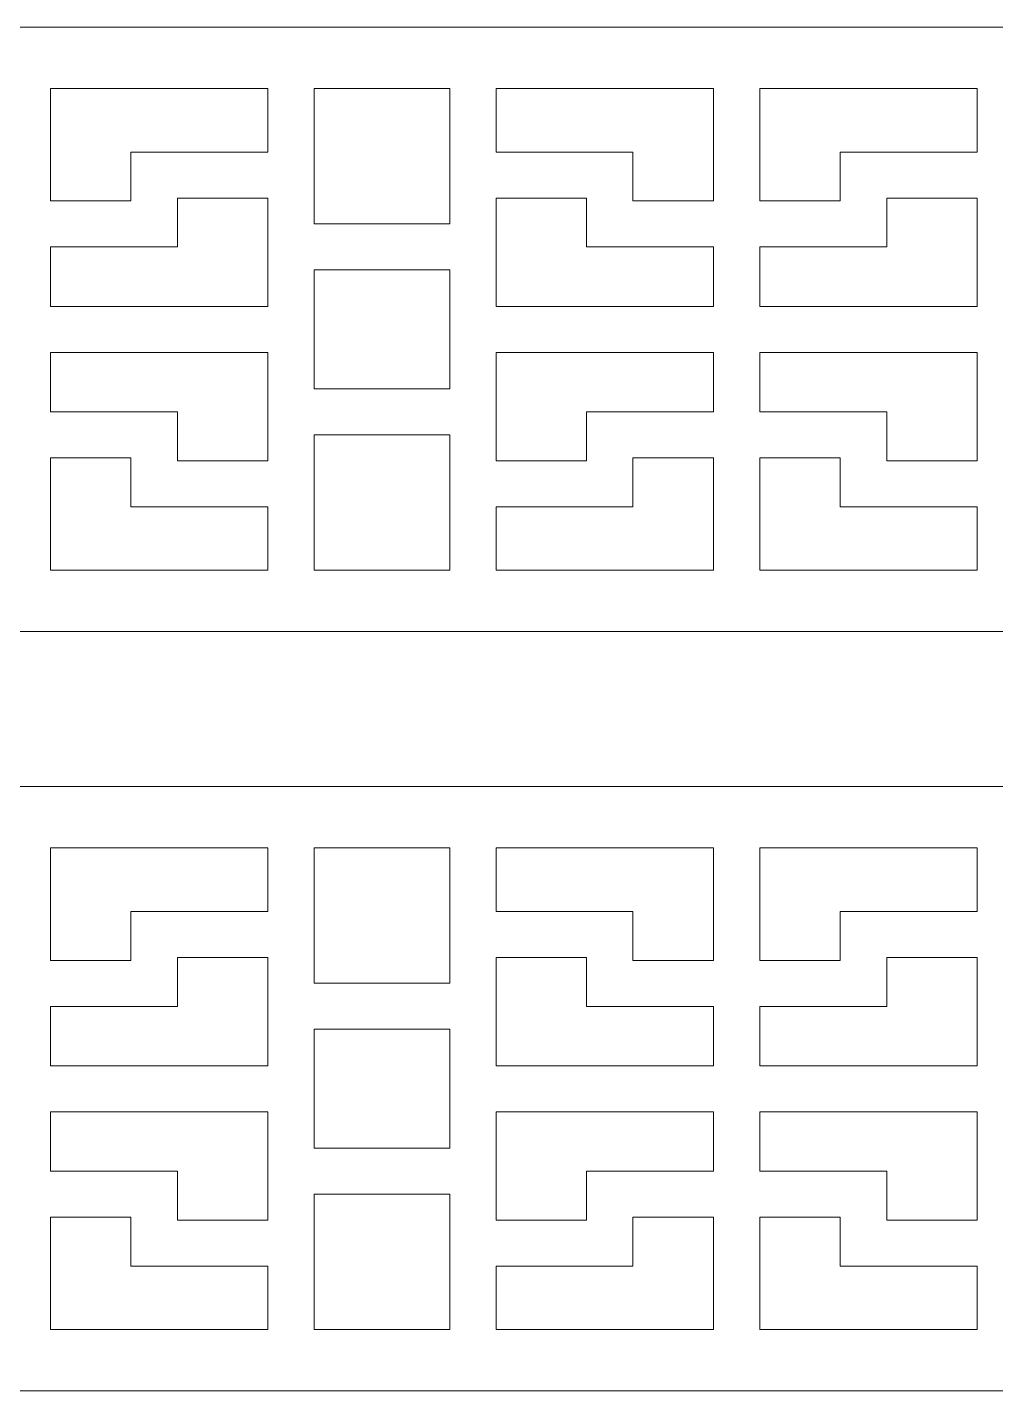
# Model space of a CAD drawing. Header units: centimetres. Extents: x -27.5 to -1.9, y -9.5 to -4.8.
# Drawn here: x -20.847 to -17.506, y -9.5 to -4.796 of the extents above; entities that cross this region are included whole.
import ezdxf

# ---------------------------------------------------------------- set-up
doc = ezdxf.new("R2010")
doc.units = ezdxf.units.CM
doc.header["$MEASUREMENT"] = 0
doc.layers.add('layer 1', color=7, linetype='Continuous')

msp = doc.modelspace()

# ---------------------------------------------------------------- linework, layer by layer
at = {"layer": 'layer 1', "color": 250, "lineweight": 9}
for points, knots in [([(-1.85082, -6.88029), (-1.85082, -6.88029), (-27.5, -6.88029), (-27.5, -6.88029), (-27.5, -6.88029), (-27.5, -6.88029), (-27.5, -4.7963), (-27.5, -4.7963), (-27.5, -4.7963), (-27.5, -4.7963), (-1.85082, -4.7963), (-1.85082, -4.7963), (-1.85082, -4.7963), (-1.85082, -4.7963), (-1.85082, -6.88029), (-1.85082, -6.88029)], [0, 0, 0, 0, 0.2, 0.2, 0.2, 0.2, 0.4, 0.4, 0.4, 0.4, 0.6, 0.6, 0.6, 0.6, 1, 1, 1, 1]), ([(-20.7673, -5.00787), (-20.7673, -5.00787), (-20.01783, -5.00787), (-20.01783, -5.00787), (-20.01783, -5.00787), (-20.01783, -5.00787), (-20.01783, -5.22662), (-20.01783, -5.22662), (-20.01783, -5.22662), (-20.01783, -5.22662), (-20.32941, -5.22662), (-20.32941, -5.22662), (-20.32941, -5.22662), (-20.32941, -5.22662), (-20.4897, -5.22662), (-20.4897, -5.22662), (-20.4897, -5.22662), (-20.4897, -5.22662), (-20.4897, -5.39561), (-20.4897, -5.39561), (-20.4897, -5.39561), (-20.4897, -5.39561), (-20.7673, -5.39561), (-20.7673, -5.39561), (-20.7673, -5.39561), (-20.7673, -5.39561), (-20.7673, -5.00787), (-20.7673, -5.00787)], [0, 0, 0, 0, 0.125, 0.125, 0.125, 0.125, 0.25, 0.25, 0.25, 0.25, 0.375, 0.375, 0.375, 0.375, 0.5, 0.5, 0.5, 0.5, 0.625, 0.625, 0.625, 0.625, 0.75, 0.75, 0.75, 0.75, 1, 1, 1, 1]), ([(-19.85751, -5.00787), (-19.85751, -5.00787), (-19.38995, -5.00787), (-19.38995, -5.00787), (-19.38995, -5.00787), (-19.38995, -5.00787), (-19.38995, -5.47467), (-19.38995, -5.47467), (-19.38995, -5.47467), (-19.38995, -5.47467), (-19.85751, -5.47467), (-19.85751, -5.47467), (-19.85751, -5.47467), (-19.85751, -5.47467), (-19.85751, -5.00787), (-19.85751, -5.00787)], [0, 0, 0, 0, 0.2, 0.2, 0.2, 0.2, 0.4, 0.4, 0.4, 0.4, 0.6, 0.6, 0.6, 0.6, 1, 1, 1, 1]), ([(-19.22966, -5.00787), (-19.22966, -5.00787), (-18.48015, -5.00787), (-18.48015, -5.00787), (-18.48015, -5.00787), (-18.48015, -5.00787), (-18.48015, -5.39561), (-18.48015, -5.39561), (-18.48015, -5.39561), (-18.48015, -5.39561), (-18.75777, -5.39561), (-18.75777, -5.39561), (-18.75777, -5.39561), (-18.75777, -5.39561), (-18.75777, -5.22662), (-18.75777, -5.22662), (-18.75777, -5.22662), (-18.75777, -5.22662), (-18.91805, -5.22662), (-18.91805, -5.22662), (-18.91805, -5.22662), (-18.91805, -5.22662), (-19.22966, -5.22662), (-19.22966, -5.22662), (-19.22966, -5.22662), (-19.22966, -5.22662), (-19.22966, -5.00787), (-19.22966, -5.00787)], [0, 0, 0, 0, 0.125, 0.125, 0.125, 0.125, 0.25, 0.25, 0.25, 0.25, 0.375, 0.375, 0.375, 0.375, 0.5, 0.5, 0.5, 0.5, 0.625, 0.625, 0.625, 0.625, 0.75, 0.75, 0.75, 0.75, 1, 1, 1, 1]), ([(-18.31987, -5.00787), (-18.31987, -5.00787), (-17.57036, -5.00787), (-17.57036, -5.00787), (-17.57036, -5.00787), (-17.57036, -5.00787), (-17.57036, -5.22662), (-17.57036, -5.22662), (-17.57036, -5.22662), (-17.57036, -5.22662), (-17.88194, -5.22662), (-17.88194, -5.22662), (-17.88194, -5.22662), (-17.88194, -5.22662), (-17.88197, -5.22662), (-17.88197, -5.22662), (-17.88197, -5.22662), (-17.88197, -5.22662), (-18.04226, -5.22662), (-18.04226, -5.22662), (-18.04226, -5.22662), (-18.04226, -5.22662), (-18.04226, -5.39561), (-18.04226, -5.39561), (-18.04226, -5.39561), (-18.04226, -5.39561), (-18.31987, -5.39561), (-18.31987, -5.39561), (-18.31987, -5.39561), (-18.31987, -5.39561), (-18.31987, -5.00787), (-18.31987, -5.00787)], [0, 0, 0, 0, 0.1111111, 0.1111111, 0.1111111, 0.1111111, 0.2222222, 0.2222222, 0.2222222, 0.2222222, 0.3333333, 0.3333333, 0.3333333, 0.3333333, 0.4444444, 0.4444444, 0.4444444, 0.4444444, 0.5555556, 0.5555556, 0.5555556, 0.5555556, 0.6666667, 0.6666667, 0.6666667, 0.6666667, 0.7777778, 0.7777778, 0.7777778, 0.7777778, 1, 1, 1, 1]), ([(-20.01783, -5.75923), (-20.01783, -5.75923), (-20.01783, -5.38532), (-20.01783, -5.38532), (-20.01783, -5.38532), (-20.01783, -5.38532), (-20.32941, -5.38532), (-20.32941, -5.38532), (-20.32941, -5.38532), (-20.32941, -5.38532), (-20.32941, -5.39561), (-20.32941, -5.39561), (-20.32941, -5.39561), (-20.32941, -5.39561), (-20.32941, -5.55429), (-20.32941, -5.55429), (-20.32941, -5.55429), (-20.32941, -5.55429), (-20.4897, -5.55429), (-20.4897, -5.55429), (-20.4897, -5.55429), (-20.4897, -5.55429), (-20.7673, -5.55429), (-20.7673, -5.55429), (-20.7673, -5.55429), (-20.7673, -5.55429), (-20.7673, -5.75923), (-20.7673, -5.75923), (-20.7673, -5.75923), (-20.7673, -5.75923), (-20.01783, -5.75923), (-20.01783, -5.75923)], [0, 0, 0, 0, 0.1111111, 0.1111111, 0.1111111, 0.1111111, 0.2222222, 0.2222222, 0.2222222, 0.2222222, 0.3333333, 0.3333333, 0.3333333, 0.3333333, 0.4444444, 0.4444444, 0.4444444, 0.4444444, 0.5555556, 0.5555556, 0.5555556, 0.5555556, 0.6666667, 0.6666667, 0.6666667, 0.6666667, 0.7777778, 0.7777778, 0.7777778, 0.7777778, 1, 1, 1, 1]), ([(-19.22966, -5.38532), (-19.22966, -5.38532), (-19.22966, -5.75923), (-19.22966, -5.75923), (-19.22966, -5.75923), (-19.22966, -5.75923), (-18.48015, -5.75923), (-18.48015, -5.75923), (-18.48015, -5.75923), (-18.48015, -5.75923), (-18.48015, -5.55429), (-18.48015, -5.55429), (-18.48015, -5.55429), (-18.48015, -5.55429), (-18.75777, -5.55429), (-18.75777, -5.55429), (-18.75777, -5.55429), (-18.75777, -5.55429), (-18.91805, -5.55429), (-18.91805, -5.55429), (-18.91805, -5.55429), (-18.91805, -5.55429), (-18.91805, -5.39561), (-18.91805, -5.39561), (-18.91805, -5.39561), (-18.91805, -5.39561), (-18.91805, -5.38532), (-18.91805, -5.38532), (-18.91805, -5.38532), (-18.91805, -5.38532), (-19.22966, -5.38532), (-19.22966, -5.38532)], [0, 0, 0, 0, 0.1111111, 0.1111111, 0.1111111, 0.1111111, 0.2222222, 0.2222222, 0.2222222, 0.2222222, 0.3333333, 0.3333333, 0.3333333, 0.3333333, 0.4444444, 0.4444444, 0.4444444, 0.4444444, 0.5555556, 0.5555556, 0.5555556, 0.5555556, 0.6666667, 0.6666667, 0.6666667, 0.6666667, 0.7777778, 0.7777778, 0.7777778, 0.7777778, 1, 1, 1, 1]), ([(-17.57036, -5.75923), (-17.57036, -5.75923), (-17.57036, -5.38532), (-17.57036, -5.38532), (-17.57036, -5.38532), (-17.57036, -5.38532), (-17.88194, -5.38532), (-17.88194, -5.38532), (-17.88194, -5.38532), (-17.88194, -5.38532), (-17.88194, -5.39561), (-17.88194, -5.39561), (-17.88194, -5.39561), (-17.88194, -5.39561), (-17.88194, -5.55429), (-17.88194, -5.55429), (-17.88194, -5.55429), (-17.88194, -5.55429), (-18.04226, -5.55429), (-18.04226, -5.55429), (-18.04226, -5.55429), (-18.04226, -5.55429), (-18.31987, -5.55429), (-18.31987, -5.55429), (-18.31987, -5.55429), (-18.31987, -5.55429), (-18.31987, -5.75923), (-18.31987, -5.75923), (-18.31987, -5.75923), (-18.31987, -5.75923), (-17.57036, -5.75923), (-17.57036, -5.75923)], [0, 0, 0, 0, 0.1111111, 0.1111111, 0.1111111, 0.1111111, 0.2222222, 0.2222222, 0.2222222, 0.2222222, 0.3333333, 0.3333333, 0.3333333, 0.3333333, 0.4444444, 0.4444444, 0.4444444, 0.4444444, 0.5555556, 0.5555556, 0.5555556, 0.5555556, 0.6666667, 0.6666667, 0.6666667, 0.6666667, 0.7777778, 0.7777778, 0.7777778, 0.7777778, 1, 1, 1, 1]), ([(-19.38995, -5.63336), (-19.38995, -5.63336), (-19.85751, -5.63336), (-19.85751, -5.63336), (-19.85751, -5.63336), (-19.85751, -5.63336), (-19.85751, -6.04382), (-19.85751, -6.04382), (-19.85751, -6.04382), (-19.85751, -6.04382), (-19.38995, -6.04382), (-19.38995, -6.04382), (-19.38995, -6.04382), (-19.38995, -6.04382), (-19.38995, -5.63336), (-19.38995, -5.63336)], [0, 0, 0, 0, 0.2, 0.2, 0.2, 0.2, 0.4, 0.4, 0.4, 0.4, 0.6, 0.6, 0.6, 0.6, 1, 1, 1, 1]), ([(-20.01783, -6.29187), (-20.01783, -6.29187), (-20.01783, -5.91792), (-20.01783, -5.91792), (-20.01783, -5.91792), (-20.01783, -5.91792), (-20.7673, -5.91792), (-20.7673, -5.91792), (-20.7673, -5.91792), (-20.7673, -5.91792), (-20.7673, -6.12289), (-20.7673, -6.12289), (-20.7673, -6.12289), (-20.7673, -6.12289), (-20.4897, -6.12289), (-20.4897, -6.12289), (-20.4897, -6.12289), (-20.4897, -6.12289), (-20.32941, -6.12289), (-20.32941, -6.12289), (-20.32941, -6.12289), (-20.32941, -6.12289), (-20.32941, -6.28155), (-20.32941, -6.28155), (-20.32941, -6.28155), (-20.32941, -6.28155), (-20.32941, -6.29187), (-20.32941, -6.29187), (-20.32941, -6.29187), (-20.32941, -6.29187), (-20.01783, -6.29187), (-20.01783, -6.29187)], [0, 0, 0, 0, 0.1111111, 0.1111111, 0.1111111, 0.1111111, 0.2222222, 0.2222222, 0.2222222, 0.2222222, 0.3333333, 0.3333333, 0.3333333, 0.3333333, 0.4444444, 0.4444444, 0.4444444, 0.4444444, 0.5555556, 0.5555556, 0.5555556, 0.5555556, 0.6666667, 0.6666667, 0.6666667, 0.6666667, 0.7777778, 0.7777778, 0.7777778, 0.7777778, 1, 1, 1, 1]), ([(-19.22966, -5.91792), (-19.22966, -5.91792), (-19.22966, -6.29187), (-19.22966, -6.29187), (-19.22966, -6.29187), (-19.22966, -6.29187), (-18.91805, -6.29187), (-18.91805, -6.29187), (-18.91805, -6.29187), (-18.91805, -6.29187), (-18.91805, -6.28155), (-18.91805, -6.28155), (-18.91805, -6.28155), (-18.91805, -6.28155), (-18.91805, -6.12289), (-18.91805, -6.12289), (-18.91805, -6.12289), (-18.91805, -6.12289), (-18.75777, -6.12289), (-18.75777, -6.12289), (-18.75777, -6.12289), (-18.75777, -6.12289), (-18.48015, -6.12289), (-18.48015, -6.12289), (-18.48015, -6.12289), (-18.48015, -6.12289), (-18.48015, -5.91792), (-18.48015, -5.91792), (-18.48015, -5.91792), (-18.48015, -5.91792), (-19.22966, -5.91792), (-19.22966, -5.91792)], [0, 0, 0, 0, 0.1111111, 0.1111111, 0.1111111, 0.1111111, 0.2222222, 0.2222222, 0.2222222, 0.2222222, 0.3333333, 0.3333333, 0.3333333, 0.3333333, 0.4444444, 0.4444444, 0.4444444, 0.4444444, 0.5555556, 0.5555556, 0.5555556, 0.5555556, 0.6666667, 0.6666667, 0.6666667, 0.6666667, 0.7777778, 0.7777778, 0.7777778, 0.7777778, 1, 1, 1, 1]), ([(-17.57036, -6.29187), (-17.57036, -6.29187), (-17.57036, -5.91792), (-17.57036, -5.91792), (-17.57036, -5.91792), (-17.57036, -5.91792), (-18.31987, -5.91792), (-18.31987, -5.91792), (-18.31987, -5.91792), (-18.31987, -5.91792), (-18.31987, -6.12289), (-18.31987, -6.12289), (-18.31987, -6.12289), (-18.31987, -6.12289), (-18.04226, -6.12289), (-18.04226, -6.12289), (-18.04226, -6.12289), (-18.04226, -6.12289), (-17.88194, -6.12289), (-17.88194, -6.12289), (-17.88194, -6.12289), (-17.88194, -6.12289), (-17.88194, -6.28155), (-17.88194, -6.28155), (-17.88194, -6.28155), (-17.88194, -6.28155), (-17.88194, -6.29187), (-17.88194, -6.29187), (-17.88194, -6.29187), (-17.88194, -6.29187), (-17.57036, -6.29187), (-17.57036, -6.29187)], [0, 0, 0, 0, 0.1111111, 0.1111111, 0.1111111, 0.1111111, 0.2222222, 0.2222222, 0.2222222, 0.2222222, 0.3333333, 0.3333333, 0.3333333, 0.3333333, 0.4444444, 0.4444444, 0.4444444, 0.4444444, 0.5555556, 0.5555556, 0.5555556, 0.5555556, 0.6666667, 0.6666667, 0.6666667, 0.6666667, 0.7777778, 0.7777778, 0.7777778, 0.7777778, 1, 1, 1, 1]), ([(-19.38995, -6.66872), (-19.38995, -6.66872), (-19.85751, -6.66872), (-19.85751, -6.66872), (-19.85751, -6.66872), (-19.85751, -6.66872), (-19.85751, -6.2025), (-19.85751, -6.2025), (-19.85751, -6.2025), (-19.85751, -6.2025), (-19.38995, -6.2025), (-19.38995, -6.2025), (-19.38995, -6.2025), (-19.38995, -6.2025), (-19.38995, -6.66872), (-19.38995, -6.66872)], [0, 0, 0, 0, 0.2, 0.2, 0.2, 0.2, 0.4, 0.4, 0.4, 0.4, 0.6, 0.6, 0.6, 0.6, 1, 1, 1, 1]), ([(-20.01783, -6.66872), (-20.01783, -6.66872), (-20.7673, -6.66872), (-20.7673, -6.66872), (-20.7673, -6.66872), (-20.7673, -6.66872), (-20.7673, -6.28155), (-20.7673, -6.28155), (-20.7673, -6.28155), (-20.7673, -6.28155), (-20.4897, -6.28155), (-20.4897, -6.28155), (-20.4897, -6.28155), (-20.4897, -6.28155), (-20.4897, -6.45055), (-20.4897, -6.45055), (-20.4897, -6.45055), (-20.4897, -6.45055), (-20.32941, -6.45055), (-20.32941, -6.45055), (-20.32941, -6.45055), (-20.32941, -6.45055), (-20.01783, -6.45055), (-20.01783, -6.45055), (-20.01783, -6.45055), (-20.01783, -6.45055), (-20.01783, -6.66872), (-20.01783, -6.66872)], [0, 0, 0, 0, 0.125, 0.125, 0.125, 0.125, 0.25, 0.25, 0.25, 0.25, 0.375, 0.375, 0.375, 0.375, 0.5, 0.5, 0.5, 0.5, 0.625, 0.625, 0.625, 0.625, 0.75, 0.75, 0.75, 0.75, 1, 1, 1, 1]), ([(-18.48015, -6.66872), (-18.48015, -6.66872), (-19.22966, -6.66872), (-19.22966, -6.66872), (-19.22966, -6.66872), (-19.22966, -6.66872), (-19.22966, -6.45055), (-19.22966, -6.45055), (-19.22966, -6.45055), (-19.22966, -6.45055), (-18.91805, -6.45055), (-18.91805, -6.45055), (-18.91805, -6.45055), (-18.91805, -6.45055), (-18.75777, -6.45055), (-18.75777, -6.45055), (-18.75777, -6.45055), (-18.75777, -6.45055), (-18.75777, -6.28155), (-18.75777, -6.28155), (-18.75777, -6.28155), (-18.75777, -6.28155), (-18.48015, -6.28155), (-18.48015, -6.28155), (-18.48015, -6.28155), (-18.48015, -6.28155), (-18.48015, -6.66872), (-18.48015, -6.66872)], [0, 0, 0, 0, 0.125, 0.125, 0.125, 0.125, 0.25, 0.25, 0.25, 0.25, 0.375, 0.375, 0.375, 0.375, 0.5, 0.5, 0.5, 0.5, 0.625, 0.625, 0.625, 0.625, 0.75, 0.75, 0.75, 0.75, 1, 1, 1, 1]), ([(-17.57036, -6.66872), (-17.57036, -6.66872), (-18.31987, -6.66872), (-18.31987, -6.66872), (-18.31987, -6.66872), (-18.31987, -6.66872), (-18.31987, -6.28155), (-18.31987, -6.28155), (-18.31987, -6.28155), (-18.31987, -6.28155), (-18.04226, -6.28155), (-18.04226, -6.28155), (-18.04226, -6.28155), (-18.04226, -6.28155), (-18.04226, -6.45055), (-18.04226, -6.45055), (-18.04226, -6.45055), (-18.04226, -6.45055), (-17.88197, -6.45055), (-17.88197, -6.45055), (-17.88197, -6.45055), (-17.88197, -6.45055), (-17.88194, -6.45055), (-17.88194, -6.45055), (-17.88194, -6.45055), (-17.88194, -6.45055), (-17.57036, -6.45055), (-17.57036, -6.45055), (-17.57036, -6.45055), (-17.57036, -6.45055), (-17.57036, -6.66872), (-17.57036, -6.66872)], [0, 0, 0, 0, 0.1111111, 0.1111111, 0.1111111, 0.1111111, 0.2222222, 0.2222222, 0.2222222, 0.2222222, 0.3333333, 0.3333333, 0.3333333, 0.3333333, 0.4444444, 0.4444444, 0.4444444, 0.4444444, 0.5555556, 0.5555556, 0.5555556, 0.5555556, 0.6666667, 0.6666667, 0.6666667, 0.6666667, 0.7777778, 0.7777778, 0.7777778, 0.7777778, 1, 1, 1, 1]), ([(-1.85082, -9.5), (-1.85082, -9.5), (-27.5, -9.5), (-27.5, -9.5), (-27.5, -9.5), (-27.5, -9.5), (-27.5, -7.41601), (-27.5, -7.41601), (-27.5, -7.41601), (-27.5, -7.41601), (-1.85082, -7.41601), (-1.85082, -7.41601), (-1.85082, -7.41601), (-1.85082, -7.41601), (-1.85082, -9.5), (-1.85082, -9.5)], [0, 0, 0, 0, 0.2, 0.2, 0.2, 0.2, 0.4, 0.4, 0.4, 0.4, 0.6, 0.6, 0.6, 0.6, 1, 1, 1, 1])]:
    msp.add_open_spline(points, degree=3, knots=knots, dxfattribs=at)
at = {"layer": 'layer 1', "color": 7, "lineweight": 9}
for points, knots in [([(-20.7673, -7.62758), (-20.7673, -7.62758), (-20.01783, -7.62758), (-20.01783, -7.62758), (-20.01783, -7.62758), (-20.01783, -7.62758), (-20.01783, -7.84633), (-20.01783, -7.84633), (-20.01783, -7.84633), (-20.01783, -7.84633), (-20.32941, -7.84633), (-20.32941, -7.84633), (-20.32941, -7.84633), (-20.32941, -7.84633), (-20.4897, -7.84633), (-20.4897, -7.84633), (-20.4897, -7.84633), (-20.4897, -7.84633), (-20.4897, -8.01532), (-20.4897, -8.01532), (-20.4897, -8.01532), (-20.4897, -8.01532), (-20.7673, -8.01532), (-20.7673, -8.01532), (-20.7673, -8.01532), (-20.7673, -8.01532), (-20.7673, -7.62758), (-20.7673, -7.62758)], [0, 0, 0, 0, 0.125, 0.125, 0.125, 0.125, 0.25, 0.25, 0.25, 0.25, 0.375, 0.375, 0.375, 0.375, 0.5, 0.5, 0.5, 0.5, 0.625, 0.625, 0.625, 0.625, 0.75, 0.75, 0.75, 0.75, 1, 1, 1, 1]), ([(-19.85751, -7.62758), (-19.85751, -7.62758), (-19.38995, -7.62758), (-19.38995, -7.62758), (-19.38995, -7.62758), (-19.38995, -7.62758), (-19.38995, -8.09438), (-19.38995, -8.09438), (-19.38995, -8.09438), (-19.38995, -8.09438), (-19.85751, -8.09438), (-19.85751, -8.09438), (-19.85751, -8.09438), (-19.85751, -8.09438), (-19.85751, -7.62758), (-19.85751, -7.62758)], [0, 0, 0, 0, 0.2, 0.2, 0.2, 0.2, 0.4, 0.4, 0.4, 0.4, 0.6, 0.6, 0.6, 0.6, 1, 1, 1, 1]), ([(-19.22966, -7.62758), (-19.22966, -7.62758), (-18.48015, -7.62758), (-18.48015, -7.62758), (-18.48015, -7.62758), (-18.48015, -7.62758), (-18.48015, -8.01532), (-18.48015, -8.01532), (-18.48015, -8.01532), (-18.48015, -8.01532), (-18.75777, -8.01532), (-18.75777, -8.01532), (-18.75777, -8.01532), (-18.75777, -8.01532), (-18.75777, -7.84633), (-18.75777, -7.84633), (-18.75777, -7.84633), (-18.75777, -7.84633), (-18.91805, -7.84633), (-18.91805, -7.84633), (-18.91805, -7.84633), (-18.91805, -7.84633), (-19.22966, -7.84633), (-19.22966, -7.84633), (-19.22966, -7.84633), (-19.22966, -7.84633), (-19.22966, -7.62758), (-19.22966, -7.62758)], [0, 0, 0, 0, 0.125, 0.125, 0.125, 0.125, 0.25, 0.25, 0.25, 0.25, 0.375, 0.375, 0.375, 0.375, 0.5, 0.5, 0.5, 0.5, 0.625, 0.625, 0.625, 0.625, 0.75, 0.75, 0.75, 0.75, 1, 1, 1, 1]), ([(-18.31987, -7.62758), (-18.31987, -7.62758), (-17.57036, -7.62758), (-17.57036, -7.62758), (-17.57036, -7.62758), (-17.57036, -7.62758), (-17.57036, -7.84633), (-17.57036, -7.84633), (-17.57036, -7.84633), (-17.57036, -7.84633), (-17.88194, -7.84633), (-17.88194, -7.84633), (-17.88194, -7.84633), (-17.88194, -7.84633), (-17.88197, -7.84633), (-17.88197, -7.84633), (-17.88197, -7.84633), (-17.88197, -7.84633), (-18.04226, -7.84633), (-18.04226, -7.84633), (-18.04226, -7.84633), (-18.04226, -7.84633), (-18.04226, -8.01532), (-18.04226, -8.01532), (-18.04226, -8.01532), (-18.04226, -8.01532), (-18.31987, -8.01532), (-18.31987, -8.01532), (-18.31987, -8.01532), (-18.31987, -8.01532), (-18.31987, -7.62758), (-18.31987, -7.62758)], [0, 0, 0, 0, 0.1111111, 0.1111111, 0.1111111, 0.1111111, 0.2222222, 0.2222222, 0.2222222, 0.2222222, 0.3333333, 0.3333333, 0.3333333, 0.3333333, 0.4444444, 0.4444444, 0.4444444, 0.4444444, 0.5555556, 0.5555556, 0.5555556, 0.5555556, 0.6666667, 0.6666667, 0.6666667, 0.6666667, 0.7777778, 0.7777778, 0.7777778, 0.7777778, 1, 1, 1, 1]), ([(-20.01783, -8.37894), (-20.01783, -8.37894), (-20.01783, -8.00503), (-20.01783, -8.00503), (-20.01783, -8.00503), (-20.01783, -8.00503), (-20.32941, -8.00503), (-20.32941, -8.00503), (-20.32941, -8.00503), (-20.32941, -8.00503), (-20.32941, -8.01532), (-20.32941, -8.01532), (-20.32941, -8.01532), (-20.32941, -8.01532), (-20.32941, -8.174), (-20.32941, -8.174), (-20.32941, -8.174), (-20.32941, -8.174), (-20.4897, -8.174), (-20.4897, -8.174), (-20.4897, -8.174), (-20.4897, -8.174), (-20.7673, -8.174), (-20.7673, -8.174), (-20.7673, -8.174), (-20.7673, -8.174), (-20.7673, -8.37894), (-20.7673, -8.37894), (-20.7673, -8.37894), (-20.7673, -8.37894), (-20.01783, -8.37894), (-20.01783, -8.37894)], [0, 0, 0, 0, 0.1111111, 0.1111111, 0.1111111, 0.1111111, 0.2222222, 0.2222222, 0.2222222, 0.2222222, 0.3333333, 0.3333333, 0.3333333, 0.3333333, 0.4444444, 0.4444444, 0.4444444, 0.4444444, 0.5555556, 0.5555556, 0.5555556, 0.5555556, 0.6666667, 0.6666667, 0.6666667, 0.6666667, 0.7777778, 0.7777778, 0.7777778, 0.7777778, 1, 1, 1, 1]), ([(-19.22966, -8.00503), (-19.22966, -8.00503), (-19.22966, -8.37894), (-19.22966, -8.37894), (-19.22966, -8.37894), (-19.22966, -8.37894), (-18.48015, -8.37894), (-18.48015, -8.37894), (-18.48015, -8.37894), (-18.48015, -8.37894), (-18.48015, -8.174), (-18.48015, -8.174), (-18.48015, -8.174), (-18.48015, -8.174), (-18.75777, -8.174), (-18.75777, -8.174), (-18.75777, -8.174), (-18.75777, -8.174), (-18.91805, -8.174), (-18.91805, -8.174), (-18.91805, -8.174), (-18.91805, -8.174), (-18.91805, -8.01532), (-18.91805, -8.01532), (-18.91805, -8.01532), (-18.91805, -8.01532), (-18.91805, -8.00503), (-18.91805, -8.00503), (-18.91805, -8.00503), (-18.91805, -8.00503), (-19.22966, -8.00503), (-19.22966, -8.00503)], [0, 0, 0, 0, 0.1111111, 0.1111111, 0.1111111, 0.1111111, 0.2222222, 0.2222222, 0.2222222, 0.2222222, 0.3333333, 0.3333333, 0.3333333, 0.3333333, 0.4444444, 0.4444444, 0.4444444, 0.4444444, 0.5555556, 0.5555556, 0.5555556, 0.5555556, 0.6666667, 0.6666667, 0.6666667, 0.6666667, 0.7777778, 0.7777778, 0.7777778, 0.7777778, 1, 1, 1, 1]), ([(-17.57036, -8.37894), (-17.57036, -8.37894), (-17.57036, -8.00503), (-17.57036, -8.00503), (-17.57036, -8.00503), (-17.57036, -8.00503), (-17.88194, -8.00503), (-17.88194, -8.00503), (-17.88194, -8.00503), (-17.88194, -8.00503), (-17.88194, -8.01532), (-17.88194, -8.01532), (-17.88194, -8.01532), (-17.88194, -8.01532), (-17.88194, -8.174), (-17.88194, -8.174), (-17.88194, -8.174), (-17.88194, -8.174), (-18.04226, -8.174), (-18.04226, -8.174), (-18.04226, -8.174), (-18.04226, -8.174), (-18.31987, -8.174), (-18.31987, -8.174), (-18.31987, -8.174), (-18.31987, -8.174), (-18.31987, -8.37894), (-18.31987, -8.37894), (-18.31987, -8.37894), (-18.31987, -8.37894), (-17.57036, -8.37894), (-17.57036, -8.37894)], [0, 0, 0, 0, 0.1111111, 0.1111111, 0.1111111, 0.1111111, 0.2222222, 0.2222222, 0.2222222, 0.2222222, 0.3333333, 0.3333333, 0.3333333, 0.3333333, 0.4444444, 0.4444444, 0.4444444, 0.4444444, 0.5555556, 0.5555556, 0.5555556, 0.5555556, 0.6666667, 0.6666667, 0.6666667, 0.6666667, 0.7777778, 0.7777778, 0.7777778, 0.7777778, 1, 1, 1, 1]), ([(-19.38995, -8.25307), (-19.38995, -8.25307), (-19.85751, -8.25307), (-19.85751, -8.25307), (-19.85751, -8.25307), (-19.85751, -8.25307), (-19.85751, -8.66353), (-19.85751, -8.66353), (-19.85751, -8.66353), (-19.85751, -8.66353), (-19.38995, -8.66353), (-19.38995, -8.66353), (-19.38995, -8.66353), (-19.38995, -8.66353), (-19.38995, -8.25307), (-19.38995, -8.25307)], [0, 0, 0, 0, 0.2, 0.2, 0.2, 0.2, 0.4, 0.4, 0.4, 0.4, 0.6, 0.6, 0.6, 0.6, 1, 1, 1, 1]), ([(-20.01783, -8.91158), (-20.01783, -8.91158), (-20.01783, -8.53763), (-20.01783, -8.53763), (-20.01783, -8.53763), (-20.01783, -8.53763), (-20.7673, -8.53763), (-20.7673, -8.53763), (-20.7673, -8.53763), (-20.7673, -8.53763), (-20.7673, -8.7426), (-20.7673, -8.7426), (-20.7673, -8.7426), (-20.7673, -8.7426), (-20.4897, -8.7426), (-20.4897, -8.7426), (-20.4897, -8.7426), (-20.4897, -8.7426), (-20.32941, -8.7426), (-20.32941, -8.7426), (-20.32941, -8.7426), (-20.32941, -8.7426), (-20.32941, -8.90126), (-20.32941, -8.90126), (-20.32941, -8.90126), (-20.32941, -8.90126), (-20.32941, -8.91158), (-20.32941, -8.91158), (-20.32941, -8.91158), (-20.32941, -8.91158), (-20.01783, -8.91158), (-20.01783, -8.91158)], [0, 0, 0, 0, 0.1111111, 0.1111111, 0.1111111, 0.1111111, 0.2222222, 0.2222222, 0.2222222, 0.2222222, 0.3333333, 0.3333333, 0.3333333, 0.3333333, 0.4444444, 0.4444444, 0.4444444, 0.4444444, 0.5555556, 0.5555556, 0.5555556, 0.5555556, 0.6666667, 0.6666667, 0.6666667, 0.6666667, 0.7777778, 0.7777778, 0.7777778, 0.7777778, 1, 1, 1, 1]), ([(-19.22966, -8.53763), (-19.22966, -8.53763), (-19.22966, -8.91158), (-19.22966, -8.91158), (-19.22966, -8.91158), (-19.22966, -8.91158), (-18.91805, -8.91158), (-18.91805, -8.91158), (-18.91805, -8.91158), (-18.91805, -8.91158), (-18.91805, -8.90126), (-18.91805, -8.90126), (-18.91805, -8.90126), (-18.91805, -8.90126), (-18.91805, -8.7426), (-18.91805, -8.7426), (-18.91805, -8.7426), (-18.91805, -8.7426), (-18.75777, -8.7426), (-18.75777, -8.7426), (-18.75777, -8.7426), (-18.75777, -8.7426), (-18.48015, -8.7426), (-18.48015, -8.7426), (-18.48015, -8.7426), (-18.48015, -8.7426), (-18.48015, -8.53763), (-18.48015, -8.53763), (-18.48015, -8.53763), (-18.48015, -8.53763), (-19.22966, -8.53763), (-19.22966, -8.53763)], [0, 0, 0, 0, 0.1111111, 0.1111111, 0.1111111, 0.1111111, 0.2222222, 0.2222222, 0.2222222, 0.2222222, 0.3333333, 0.3333333, 0.3333333, 0.3333333, 0.4444444, 0.4444444, 0.4444444, 0.4444444, 0.5555556, 0.5555556, 0.5555556, 0.5555556, 0.6666667, 0.6666667, 0.6666667, 0.6666667, 0.7777778, 0.7777778, 0.7777778, 0.7777778, 1, 1, 1, 1]), ([(-17.57036, -8.91158), (-17.57036, -8.91158), (-17.57036, -8.53763), (-17.57036, -8.53763), (-17.57036, -8.53763), (-17.57036, -8.53763), (-18.31987, -8.53763), (-18.31987, -8.53763), (-18.31987, -8.53763), (-18.31987, -8.53763), (-18.31987, -8.7426), (-18.31987, -8.7426), (-18.31987, -8.7426), (-18.31987, -8.7426), (-18.04226, -8.7426), (-18.04226, -8.7426), (-18.04226, -8.7426), (-18.04226, -8.7426), (-17.88194, -8.7426), (-17.88194, -8.7426), (-17.88194, -8.7426), (-17.88194, -8.7426), (-17.88194, -8.90126), (-17.88194, -8.90126), (-17.88194, -8.90126), (-17.88194, -8.90126), (-17.88194, -8.91158), (-17.88194, -8.91158), (-17.88194, -8.91158), (-17.88194, -8.91158), (-17.57036, -8.91158), (-17.57036, -8.91158)], [0, 0, 0, 0, 0.1111111, 0.1111111, 0.1111111, 0.1111111, 0.2222222, 0.2222222, 0.2222222, 0.2222222, 0.3333333, 0.3333333, 0.3333333, 0.3333333, 0.4444444, 0.4444444, 0.4444444, 0.4444444, 0.5555556, 0.5555556, 0.5555556, 0.5555556, 0.6666667, 0.6666667, 0.6666667, 0.6666667, 0.7777778, 0.7777778, 0.7777778, 0.7777778, 1, 1, 1, 1]), ([(-19.38995, -9.28843), (-19.38995, -9.28843), (-19.85751, -9.28843), (-19.85751, -9.28843), (-19.85751, -9.28843), (-19.85751, -9.28843), (-19.85751, -8.82221), (-19.85751, -8.82221), (-19.85751, -8.82221), (-19.85751, -8.82221), (-19.38995, -8.82221), (-19.38995, -8.82221), (-19.38995, -8.82221), (-19.38995, -8.82221), (-19.38995, -9.28843), (-19.38995, -9.28843)], [0, 0, 0, 0, 0.2, 0.2, 0.2, 0.2, 0.4, 0.4, 0.4, 0.4, 0.6, 0.6, 0.6, 0.6, 1, 1, 1, 1]), ([(-20.01783, -9.28843), (-20.01783, -9.28843), (-20.7673, -9.28843), (-20.7673, -9.28843), (-20.7673, -9.28843), (-20.7673, -9.28843), (-20.7673, -8.90126), (-20.7673, -8.90126), (-20.7673, -8.90126), (-20.7673, -8.90126), (-20.4897, -8.90126), (-20.4897, -8.90126), (-20.4897, -8.90126), (-20.4897, -8.90126), (-20.4897, -9.07026), (-20.4897, -9.07026), (-20.4897, -9.07026), (-20.4897, -9.07026), (-20.32941, -9.07026), (-20.32941, -9.07026), (-20.32941, -9.07026), (-20.32941, -9.07026), (-20.01783, -9.07026), (-20.01783, -9.07026), (-20.01783, -9.07026), (-20.01783, -9.07026), (-20.01783, -9.28843), (-20.01783, -9.28843)], [0, 0, 0, 0, 0.125, 0.125, 0.125, 0.125, 0.25, 0.25, 0.25, 0.25, 0.375, 0.375, 0.375, 0.375, 0.5, 0.5, 0.5, 0.5, 0.625, 0.625, 0.625, 0.625, 0.75, 0.75, 0.75, 0.75, 1, 1, 1, 1]), ([(-18.48015, -9.28843), (-18.48015, -9.28843), (-19.22966, -9.28843), (-19.22966, -9.28843), (-19.22966, -9.28843), (-19.22966, -9.28843), (-19.22966, -9.07026), (-19.22966, -9.07026), (-19.22966, -9.07026), (-19.22966, -9.07026), (-18.91805, -9.07026), (-18.91805, -9.07026), (-18.91805, -9.07026), (-18.91805, -9.07026), (-18.75777, -9.07026), (-18.75777, -9.07026), (-18.75777, -9.07026), (-18.75777, -9.07026), (-18.75777, -8.90126), (-18.75777, -8.90126), (-18.75777, -8.90126), (-18.75777, -8.90126), (-18.48015, -8.90126), (-18.48015, -8.90126), (-18.48015, -8.90126), (-18.48015, -8.90126), (-18.48015, -9.28843), (-18.48015, -9.28843)], [0, 0, 0, 0, 0.125, 0.125, 0.125, 0.125, 0.25, 0.25, 0.25, 0.25, 0.375, 0.375, 0.375, 0.375, 0.5, 0.5, 0.5, 0.5, 0.625, 0.625, 0.625, 0.625, 0.75, 0.75, 0.75, 0.75, 1, 1, 1, 1]), ([(-17.57036, -9.28843), (-17.57036, -9.28843), (-18.31987, -9.28843), (-18.31987, -9.28843), (-18.31987, -9.28843), (-18.31987, -9.28843), (-18.31987, -8.90126), (-18.31987, -8.90126), (-18.31987, -8.90126), (-18.31987, -8.90126), (-18.04226, -8.90126), (-18.04226, -8.90126), (-18.04226, -8.90126), (-18.04226, -8.90126), (-18.04226, -9.07026), (-18.04226, -9.07026), (-18.04226, -9.07026), (-18.04226, -9.07026), (-17.88197, -9.07026), (-17.88197, -9.07026), (-17.88197, -9.07026), (-17.88197, -9.07026), (-17.88194, -9.07026), (-17.88194, -9.07026), (-17.88194, -9.07026), (-17.88194, -9.07026), (-17.57036, -9.07026), (-17.57036, -9.07026), (-17.57036, -9.07026), (-17.57036, -9.07026), (-17.57036, -9.28843), (-17.57036, -9.28843)], [0, 0, 0, 0, 0.1111111, 0.1111111, 0.1111111, 0.1111111, 0.2222222, 0.2222222, 0.2222222, 0.2222222, 0.3333333, 0.3333333, 0.3333333, 0.3333333, 0.4444444, 0.4444444, 0.4444444, 0.4444444, 0.5555556, 0.5555556, 0.5555556, 0.5555556, 0.6666667, 0.6666667, 0.6666667, 0.6666667, 0.7777778, 0.7777778, 0.7777778, 0.7777778, 1, 1, 1, 1])]:
    msp.add_open_spline(points, degree=3, knots=knots, dxfattribs=at)

doc.saveas('drawing.dxf')
